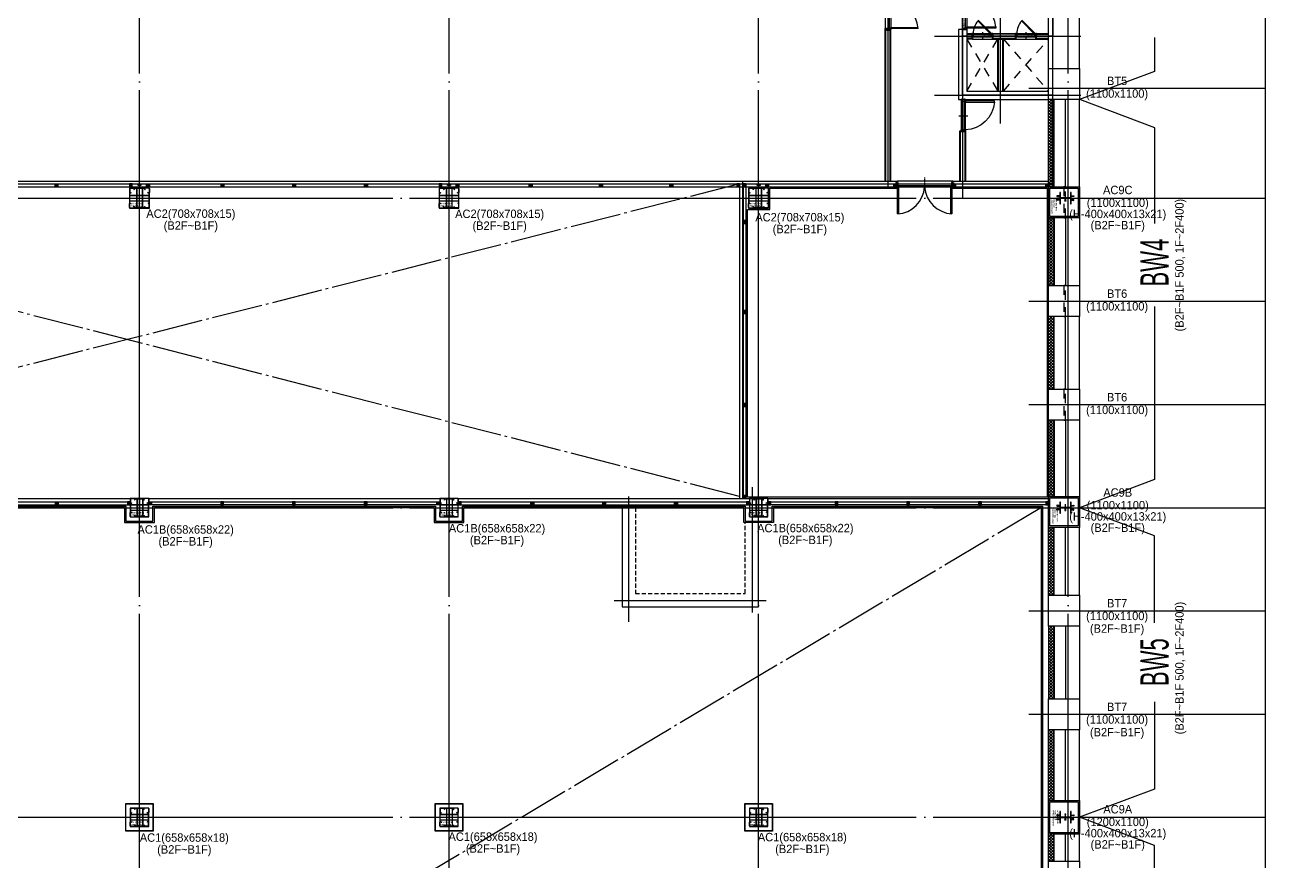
# Model space of a CAD drawing. Header units: millimetres. Extents: x -47382 to 204618, y -51045 to 127155.
# Drawn here: x 97926 to 142000, y 27811 to 57526 of the extents above; entities that cross this region are included whole.
import ezdxf
from ezdxf.enums import TextEntityAlignment as Align

# ---------------------------------------------------------------- set-up
doc = ezdxf.new("R2010")
doc.units = ezdxf.units.MM
doc.header["$LTSCALE"] = 300
doc.header["$MEASUREMENT"] = 0
for name, pattern in [('CEN', [62, 60, -1, 0, -1]), ('DASHED', [0.75, 0.5, -0.25]), ('HID', [2, 1.1, -0.9]), ('HIDDEN2', [0.1875, 0.125, -0.0625]), ('STD_SHAFT', [7.3, 6, -0.5, 0.3, -0.5])]:
    doc.linetypes.add(name, pattern=pattern)
doc.layers.get('0').update_dxf_attribs({"linetype": 'CONTINUOUS'})
doc.layers.get('Defpoints').update_dxf_attribs({"color": 153, "linetype": 'CONTINUOUS'})
doc.layers.add('A-ANNO-NPLT', color=129, linetype='CONTINUOUS', plot=False)
doc.layers.add('Defpoint', color=161, linetype='CONTINUOUS', plot=False)
for name, color, linetype in [('A-CEN', 1, 'CEN'), ('A-DOOR', 4, 'CONTINUOUS'), ('A-DOOR-JAMB', 4, 'CONTINUOUS'), ('A-DOOR-SILL', 8, 'CONTINUOUS'), ('A-DOOR-SWING', 8, 'CONTINUOUS'), ('A-FLOR-EQPM-PAD', 7, 'CONTINUOUS'), ('A-FLOR-FLIN-TYP2', 8, 'CONTINUOUS'), ('A-FLOR-GW', 6, 'CONTINUOUS'), ('A-FLOR-OPEN-BELO', 6, 'STD_SHAFT'), ('A-FLOR-PANL', 6, 'CONTINUOUS'), ('A-FLOR-STRA-ETC', 7, 'CONTINUOUS'), ('A-FLOR-STRA-MAIN', 4, 'CONTINUOUS'), ('A-FLOR-STRA-SUB', 9, 'CONTINUOUS'), ('A-FLOR-STUD', 9, 'CONTINUOUS'), ('A-PS-HID', 5, 'HID'), ('A-ST-AXIS-CEN', 252, 'CEN'), ('A-ST-COL', 2, 'CONTINUOUS'), ('A-ST-CONC', 2, 'CONTINUOUS'), ('A-WALL-DRY1', 7, 'CONTINUOUS'), ('A-WALL-MASN', 3, 'CONTINUOUS'), ('Bound', 9, 'CONTINUOUS'), ('FINISH', 7, 'CONTINUOUS'), ('G.W흡음보드', 31, 'CONTINUOUS'), ('HID', 7, 'HID'), ('XREF-PLAN$0$A-STEEL', 7, 'CONTINUOUS'), ('갈바륨 V-115', 141, 'CONTINUOUS'), ('갈바륨 W-140', 71, 'CONTINUOUS'), ('블럭', 5, 'CONTINUOUS'), ('저온단열', 160, 'CONTINUOUS'), ('충돌방지대 IN', 4, 'CONTINUOUS')]:
    doc.layers.add(name, color=color, linetype=linetype)
doc.styles.add('ksm', font='')
doc.styles.add('SH_대대리576', font='NanumGothicBold.ttf')
doc.styles.add('SHP-나눔bo', font='')
doc.styles.add('돋움', font='')
doc.styles.get('ksm').set_extended_font_data('Dotum')
doc.styles.get('SHP-나눔bo').set_extended_font_data('NanumGothic', bold=True)
doc.styles.get('돋움').set_extended_font_data('Dotum')

# ---------------------------------------------------------------- blocks, each defined once
blk = doc.blocks.new('A$C0e376f74')
at = {"layer": 'A-ANNO-NPLT', "linetype": 'HIDDEN2'}
for p, q in [((-20, 140), (-20, 10)), ((0, 140), (-20, 140)), ((0, 120), (-20, 120)), ((0, 30), (-20, 30)), ((0, 10), (-20, 10)), ((-10, 140), (-10, 10)), ((0, 140), (0, 10)), ((525, 230), (525, -80)), ((1100, 140), (1120, 140)), ((1100, 140), (1100, 10)), ((1100, 120), (1120, 120)), ((1100, 30), (1120, 30)), ((1100, 10), (1120, 10)), ((1110, 140), (1110, 10)), ((1120, 140), (1120, 10))]:
    blk.add_line(p, q, dxfattribs=at)
at = {"layer": 'A-ANNO-NPLT', "linetype": 'ByBlock'}
blk.add_lwpolyline([(1067, 102), (33, 102), (33, 147), (1067, 147)], close=True, dxfattribs=at)
at = {"layer": 'A-DOOR', "linetype": 'ByBlock'}
blk.add_lwpolyline([(1067, 1181), (1067, 147), (1022, 147), (1022, 1181)], close=True, dxfattribs=at)
at = {"layer": 'A-DOOR-JAMB'}
for points in [[(0, 20), (0, 0), (30, 0), (30, 50), (45, 50), (45, 100), (30, 100), (30, 150), (0, 150), (0, 130)], [(1100, 20), (1100, 0), (1070, 0), (1070, 50), (1055, 50), (1055, 100), (1070, 100), (1070, 150), (1100, 150), (1100, 130)]]:
    blk.add_lwpolyline(points, dxfattribs=at)
at = {"layer": 'A-DOOR-SILL'}
for p, q in [((30, 150), (1070, 150)), ((1070, 0), (30, 0))]:
    blk.add_line(p, q, dxfattribs=at)
at = {"layer": 'A-DOOR-SWING'}
blk.add_arc((1107, 109), 1075, 94.5299, 177.8035, dxfattribs=at)
at = {"layer": 'A-ANNO-NPLT', "linetype": 'ByBlock', "style": 'SHP-나눔bo'}
blk.add_text('1100 X 2200', height=60, dxfattribs=at).set_placement((781, 16), align=Align.CENTER)
blk = doc.blocks.new('A$Ce0defec1')
at = {"layer": 'A-ANNO-NPLT', "linetype": 'HIDDEN2'}
for p, q in [((-120, 720), (-120, 700)), ((-120, 720), (0, 720)), ((-120, 710), (0, 710)), ((-120, 700), (0, 700)), ((-110, 720), (-110, 700)), ((-20, 720), (-20, 700)), ((0, 720), (0, 700)), ((-160, 350), (78, 350)), ((-120, 0), (-120, -20)), ((-120, 0), (0, 0)), ((-110, 0), (-110, -20)), ((-20, 0), (-20, -20)), ((0, 0), (0, -20)), ((-120, -10), (0, -10)), ((-120, -20), (0, -20))]:
    blk.add_line(p, q, dxfattribs=at)
at = {"layer": 'A-ANNO-NPLT', "linetype": 'ByBlock'}
blk.add_lwpolyline([(-120, 677), (-85, 677), (-85, 23), (-120, 23)], close=True, dxfattribs=at)
at = {"layer": 'A-DOOR', "linetype": 'ByBlock'}
for p, q in [((-582, 215), (-120, 677)), ((-561, 192), (-98, 655)), ((-120, 677), (-120, 700)), ((-120, 700), (0, 700)), ((-120, 677), (-98, 655)), ((-85, 677), (-120, 677)), ((-85, 665), (-85, 677)), ((0, 665), (-85, 665)), ((0, 700), (0, 665))]:
    blk.add_line(p, q, dxfattribs=at)
blk.add_lwpolyline([(-582, 215), (-561, 192)], dxfattribs=at)
at = {"layer": 'A-DOOR-JAMB'}
for p, q in [((-85, 23), (-120, 23)), ((-120, 23), (-120, 0)), ((-110, 0), (0, 0)), ((-85, 35), (-85, 23)), ((0, 35), (-85, 35)), ((0, 0), (0, 35))]:
    blk.add_line(p, q, dxfattribs=at)
at = {"layer": 'A-DOOR-SILL'}
blk.add_line((0, 18), (0, 665), dxfattribs=at)
at = {"layer": 'A-DOOR-SWING'}
blk.add_arc((-117, 691), 668, 228.3916, 269.7655, dxfattribs=at)
at = {"layer": 'A-ANNO-NPLT', "linetype": 'ByBlock', "style": 'SHP-나눔bo'}
blk.add_text('700X1800', height=45, rotation=90, dxfattribs=at).set_placement((-30, 502), align=Align.CENTER)
blk = doc.blocks.new('XR-평면도$0$8F-PLAN$0$arrow2')
at = {"color": 8}
blk.add_lwpolyline([(0, 0.87), (0.74, 0), (0, -0.87), (0.15, -1), (1, 0), (0.15, 1)], close=True, dxfattribs=at)
for points in [[(0, 0.87), (0.15, 1), (0.74, 0), (1, 0)], [(0.74, 0), (1, 0), (0, -0.87), (0.15, -1)]]:
    blk.add_solid(points, dxfattribs=at)
blk = doc.blocks.new('-13')
at = {"layer": 'A-CEN'}
for p, q in [((-3350, 850), (-3350, -9450)), ((-150, -9450), (-150, 850)), ((850, -150), (-4350, -150)), ((-2000, -9450), (-2000, -5350)), ((-4350, -6350), (850, -6350)), ((-4350, -8450), (850, -8450))]:
    blk.add_line(p, q, dxfattribs=at)
at = {"layer": 'A-FLOR-FLIN-TYP2'}
for points in [[(-3000, -6450), (-2300, -6450)], [(-1450, -6450), (-750, -6450)]]:
    blk.add_lwpolyline(points, dxfattribs=at)
at = {"layer": 'A-FLOR-STRA-ETC'}
for p, q in [((-2550, -1125), (-950, -1125)), ((-2550, -4920), (-2550, -1125)), ((-950, -2220), (-950, -1125)), ((-950, -3300), (-950, -2760))]:
    blk.add_line(p, q, dxfattribs=at)
blk.add_lwpolyline([(-1943, -2760), (-1004, -2502), (-950, -2719), (-950, -2261), (-897, -2475), (-57, -2218)], dxfattribs=at)
at = {"layer": 'A-FLOR-STRA-ETC', "const_width": 75}
for points in [[(-950, -3338, -1), (-950, -3263, -1)], [(-2550, -4958, -1), (-2550, -4882, -1)]]:
    blk.add_lwpolyline(points, format="xyb", close=True, dxfattribs=at)
at = {"layer": 'A-FLOR-STRA-MAIN'}
for p, q in [((-1900, -1950), (-3200, -1950)), ((-1800, -1950), (-1850, -1950)), ((-1650, -1950), (-1700, -1950)), ((-300, -1950), (-1600, -1950)), ((-1900, -2220), (-3200, -2220)), ((-1900, -2490), (-3200, -2490)), ((-1800, -2220), (-1850, -2220)), ((-1800, -2490), (-1850, -2490)), ((-1650, -2220), (-1700, -2220)), ((-1650, -2490), (-1700, -2490)), ((-300, -2220), (-1600, -2220)), ((-300, -2490), (-1600, -2490)), ((-1900, -2760), (-3200, -2760)), ((-1900, -3030), (-3200, -3030)), ((-1800, -2760), (-1850, -2760)), ((-1800, -3030), (-1850, -3030)), ((-1650, -2760), (-1700, -2760)), ((-1650, -3030), (-1700, -3030)), ((-300, -2760), (-1600, -2760)), ((-300, -3030), (-1600, -3030)), ((-1900, -3300), (-3200, -3300)), ((-1800, -3300), (-1850, -3300)), ((-1650, -3300), (-1700, -3300)), ((-300, -3300), (-1600, -3300)), ((-1900, -3570), (-3200, -3570)), ((-1900, -3840), (-3200, -3840)), ((-1800, -3570), (-1850, -3570)), ((-1800, -3840), (-1850, -3840)), ((-1900, -4110), (-3200, -4110)), ((-1900, -4380), (-3200, -4380)), ((-1800, -4110), (-1850, -4110)), ((-1800, -4380), (-1850, -4380)), ((-1900, -4650), (-3200, -4650)), ((-1800, -4650), (-1850, -4650)), ((-1900, -4920), (-3200, -4920)), ((-1800, -4920), (-1850, -4920))]:
    blk.add_line(p, q, dxfattribs=at)
blk.add_lwpolyline([(-1800, -4920), (-1700, -4920), (-1700, -1950), (-1800, -1950)], close=True, dxfattribs=at)
at = {"layer": 'A-FLOR-STRA-SUB', "color": 250}
for points in [[(-2000, -1950), (-2000, -1980), (-3100, -1980), (-3100, -1950)], [(-400, -1950), (-400, -1920), (-1500, -1920), (-1500, -1950)], [(-400, -2220), (-400, -2190), (-1500, -2190), (-1500, -2220)], [(-2000, -2220), (-2000, -2250), (-3100, -2250), (-3100, -2220)], [(-2000, -2490), (-2000, -2520), (-3100, -2520), (-3100, -2490)], [(-400, -2490), (-400, -2460), (-1500, -2460), (-1500, -2490)], [(-2000, -2760), (-2000, -2790), (-3100, -2790), (-3100, -2760)], [(-2000, -3030), (-2000, -3060), (-3100, -3060), (-3100, -3030)], [(-400, -2760), (-400, -2730), (-1500, -2730), (-1500, -2760)], [(-400, -3030), (-400, -3000), (-1500, -3000), (-1500, -3030)], [(-2000, -3300), (-2000, -3330), (-3100, -3330), (-3100, -3300)], [(-400, -3300), (-400, -3270), (-1500, -3270), (-1500, -3300)], [(-2000, -3570), (-2000, -3600), (-3100, -3600), (-3100, -3570)], [(-2000, -3840), (-2000, -3870), (-3100, -3870), (-3100, -3840)], [(-2000, -4110), (-2000, -4140), (-3100, -4140), (-3100, -4110)], [(-2000, -4380), (-2000, -4410), (-3100, -4410), (-3100, -4380)], [(-2000, -4650), (-2000, -4680), (-3100, -4680), (-3100, -4650)], [(-2000, -4920), (-2000, -4950), (-3100, -4950), (-3100, -4920)]]:
    blk.add_lwpolyline(points, dxfattribs=at)
at = {"layer": 'A-FLOR-STRA-SUB'}
for points in [[(-1600, -5020), (-1900, -5020), (-1900, -1850), (-1600, -1850)], [(-1650, -4970), (-1850, -4970), (-1850, -1900), (-1650, -1900)]]:
    blk.add_lwpolyline(points, close=True, dxfattribs=at)
at = {"layer": 'A-PS-HID'}
for p, q in [((-3200, -6450), (-2100, -8300)), ((-3200, -8300), (-2100, -6450)), ((-1900, -8300), (-300, -6450)), ((-1900, -6450), (-300, -8300))]:
    blk.add_line(p, q, dxfattribs=at)
at = {"layer": 'A-ST-CONC'}
for p, q in [((-3500, 0), (-300, 0)), ((-3500, 0), (-3500, -4990)), ((-3200, -300), (-300, -300)), ((-3200, -300), (-3200, -4990)), ((-300, -8300), (-300, -300)), ((-3200, -4990), (-3500, -4990)), ((-3500, -6110), (-3500, -8600)), ((-3200, -6110), (-3500, -6110)), ((-3200, -6110), (-3200, -8300)), ((-3200, -8300), (-300, -8300)), ((-3500, -8600), (-300, -8600))]:
    blk.add_line(p, q, dxfattribs=at)
at = {"layer": 'A-WALL-DRY1'}
for p, q in [((-3200, -6250), (-3000, -6250)), ((-2300, -6250), (-1450, -6250)), ((-2100, -8300), (-2100, -6450)), ((-2088, -8300), (-2088, -6450)), ((-2075, -8300), (-2075, -6450)), ((-1925, -8300), (-1925, -6450)), ((-1912, -8300), (-1912, -6450)), ((-1900, -8300), (-1900, -6450)), ((-1475, -6425), (-1475, -6275)), ((-1462, -6438), (-1462, -6262)), ((-1450, -6450), (-1450, -6250)), ((-750, -6450), (-750, -6250)), ((-750, -6250), (-300, -6250)), ((-750, -6450), (-300, -6450)), ((-738, -6262), (-300, -6262)), ((-738, -6438), (-738, -6262)), ((-738, -6438), (-300, -6438)), ((-725, -6425), (-725, -6275)), ((-725, -6275), (-300, -6275)), ((-725, -6425), (-300, -6425))]:
    blk.add_line(p, q, dxfattribs=at)
for points in [[(-3000, -6250), (-3000, -6450), (-3200, -6450)], [(-3200, -6262), (-3012, -6262), (-3012, -6438), (-3200, -6438)], [(-3200, -6275), (-3025, -6275), (-3025, -6425), (-3200, -6425)], [(-2300, -6250), (-2300, -6450), (-1450, -6450)], [(-1462, -6262), (-2288, -6262), (-2288, -6438), (-1462, -6438)], [(-1475, -6275), (-2275, -6275), (-2275, -6425), (-1475, -6425)]]:
    blk.add_lwpolyline(points, dxfattribs=at)
at = {"layer": 'A-DOOR', "rotation": 270}
for name, p in [('A$C0e376f74', (-3350, -5000)), ('A$Ce0defec1', (-3000, -6370)), ('A$Ce0defec1', (-1450, -6370))]:
    blk.add_blockref(name, p, dxfattribs=at)
at = {"layer": 'A-FLOR-STRA-ETC', "extrusion": (0, 0, -1), "xscale": 166.9148302599861, "yscale": 167.8920954242349, "zscale": -166.9148302599861, "rotation": 270.0000170093786}
blk.add_blockref('XR-평면도$0$8F-PLAN$0$arrow2', (950, -2053), dxfattribs=at)
at = {"layer": 'A-FLOR-STRA-ETC', "xscale": 166.9148302599861, "yscale": 167.8920954242349, "zscale": 166.9148302599861, "rotation": 90.00001700937857}
blk.add_blockref('XR-평면도$0$8F-PLAN$0$arrow2', (-950, -2927), dxfattribs=at)
blk = doc.blocks.new('G$C08A98A30')
at = {"layer": 'A-ANNO-NPLT', "linetype": 'HIDDEN2'}
for p, q in [((0, 1156), (0, 976)), ((0, 996), (20, 996)), ((0, 976), (20, 976)), ((7, 1156), (27, 1156)), ((7, 1136), (27, 1136)), ((10, 1156), (10, 976)), ((20, 1156), (20, 976)), ((1016, 1293), (1016, 974)), ((2020, 1156), (2020, 976)), ((2040, 1156), (2020, 1156)), ((2040, 1136), (2020, 1136)), ((2040, 996), (2020, 996)), ((2040, 976), (2020, 976)), ((2030, 1156), (2030, 976)), ((2040, 1156), (2040, 976))]:
    blk.add_line(p, q, dxfattribs=at)
at = {"layer": 'A-ANNO-NPLT', "linetype": 'ByBlock'}
blk.add_lwpolyline([(1990, 966), (50, 966), (50, 1016), (1990, 1016)], close=True, dxfattribs=at)
at = {"layer": 'A-DOOR', "linetype": 'ByBlock'}
for points in [[(50, 0), (50, 966), (90, 966), (90, 1)], [(1950, 1), (1950, 966), (1990, 966), (1990, 0)]]:
    blk.add_lwpolyline(points, dxfattribs=at)
at = {"layer": 'A-DOOR-JAMB'}
for points in [[(20, 1146), (20, 1166), (50, 1166), (50, 1116), (65, 1116), (65, 1016), (50, 1016), (50, 966), (20, 966), (20, 986)], [(2020, 1146), (2020, 1166), (1990, 1166), (1990, 1116), (1975, 1116), (1975, 1016), (1990, 1016), (1990, 966), (2020, 966), (2020, 986)]]:
    blk.add_lwpolyline(points, dxfattribs=at)
at = {"layer": 'A-DOOR-SILL'}
blk.add_line((1990, 1166), (50, 1166), dxfattribs=at)
at = {"layer": 'A-DOOR-SWING'}
for centre, radius, start, end in [((-14, 1030), 1032, 273.9524, 356.4761), ((2074, 1059), 1062, 184.9797, 265.4456)]:
    blk.add_arc(centre, radius, start, end, dxfattribs=at)
blk = doc.blocks.new('A$C80a19149')
at = {"layer": 'A-FLOR-STUD'}
for p, q in [((2, 98), (48, 2)), ((2, 2), (48, 98))]:
    blk.add_line(p, q, dxfattribs=at)
for points in [[(0, 100), (50, 100), (50, 0), (0, 0)], [(2, 98), (48, 98), (48, 2), (2, 2)]]:
    blk.add_lwpolyline(points, close=True, dxfattribs=at)
blk = doc.blocks.new('XREF-PLAN$0$각-100X100')
at = {"layer": 'XREF-PLAN$0$A-STEEL', "color": 1}
for p, q in [((-47.7, -47.7), (47.7, 47.7)), ((-47.7, 47.7), (47.7, -47.7))]:
    blk.add_line(p, q, dxfattribs=at)
at = {"layer": 'XREF-PLAN$0$A-STEEL'}
blk.add_lwpolyline([(-50, -50), (50, -50), (50, 50), (-50, 50)], close=True, dxfattribs=at)
at = {"layer": 'XREF-PLAN$0$A-STEEL', "color": 8}
blk.add_lwpolyline([(-47.7, -47.7), (47.7, -47.7), (47.7, 47.7), (-47.7, 47.7)], close=True, dxfattribs=at)
blk = doc.blocks.new('AC9C(b2~b1f)')
for points in [[(50, 1050), (1050, 1050), (1050, 50), (50, 50)], [(323, 890), (315, 890), (315, 900), (350, 900), (350, 890), (342, 890), (342, 800), (323, 800)], [(476, 890), (484, 890), (484, 900), (449, 900), (449, 890), (457, 890), (457, 800), (476, 800)], [(303, 610), (303, 618), (293, 618), (293, 584), (303, 584), (303, 592), (393, 592), (393, 610)], [(496, 610), (496, 618), (506, 618), (506, 584), (496, 584), (496, 592), (406, 592), (406, 610)], [(323, 310), (315, 310), (315, 300), (350, 300), (350, 310), (342, 310), (342, 400), (323, 400)], [(476, 310), (484, 310), (484, 300), (449, 300), (449, 310), (457, 310), (457, 400), (476, 400)]]:
    blk.add_lwpolyline(points, close=True)
at = {"color": 2, "linetype": 'Continuous'}
blk.add_lwpolyline([(406, 757, -0.414214), (428, 779), (600, 779), (600, 800), (200, 800), (200, 779), (371, 779, -0.414214), (393, 757), (393, 443, -0.414214), (371, 421), (200, 421), (200, 400), (600, 400), (600, 421), (428, 421, -0.414214), (406, 443)], format="xyb", close=True, dxfattribs=at)
at = {"layer": 'A-ST-COL'}
blk.add_lwpolyline([(0, 0), (0, 1100), (1100, 1100), (1100, 0)], close=True, dxfattribs=at)
at = {"layer": 'FINISH'}
blk.add_line((1100, 0), (0, 0), dxfattribs=at)
at = {"layer": 'Defpoint', "linetype": 'Continuous', "style": 'SH_대대리576'}
for s, p in [('AC9C (B2~B1F)', (387, 280)), ('1100x1100', (387, 199)), ('H-400x400x13x21', (387, 129))]:
    blk.add_text(s, height=50, dxfattribs=at).set_placement(p, align=Align.MIDDLE_LEFT)
blk = doc.blocks.new('AC9B(b2~b1f)')
for points in [[(50, 1050), (1050, 1050), (1050, 50), (50, 50)], [(323, 890), (315, 890), (315, 900), (350, 900), (350, 890), (342, 890), (342, 800), (323, 800)], [(476, 890), (484, 890), (484, 900), (449, 900), (449, 890), (457, 890), (457, 800), (476, 800)], [(304, 610), (304, 618), (294, 618), (294, 584), (304, 584), (304, 592), (394, 592), (394, 610)], [(496, 610), (496, 618), (506, 618), (506, 584), (496, 584), (496, 592), (406, 592), (406, 610)], [(323, 310), (315, 310), (315, 300), (350, 300), (350, 310), (342, 310), (342, 400), (323, 400)], [(476, 310), (484, 310), (484, 300), (449, 300), (449, 310), (457, 310), (457, 400), (476, 400)]]:
    blk.add_lwpolyline(points, close=True)
at = {"color": 2, "linetype": 'Continuous'}
blk.add_lwpolyline([(406, 757, -0.414214), (428, 779), (600, 779), (600, 800), (200, 800), (200, 779), (372, 779, -0.414214), (394, 757), (394, 443, -0.414214), (372, 421), (200, 421), (200, 400), (600, 400), (600, 421), (428, 421, -0.414214), (406, 443)], format="xyb", close=True, dxfattribs=at)
at = {"layer": 'A-ST-COL'}
blk.add_lwpolyline([(0, 0), (0, 1100), (1100, 1100), (1100, 0)], close=True, dxfattribs=at)
at = {"layer": 'FINISH'}
blk.add_line((1100, 800), (1100, 0), dxfattribs=at)
at = {"layer": 'Defpoint', "linetype": 'Continuous', "style": 'SH_대대리576'}
for s, p in [('AC9B (B2~B1F)', (412, 312)), ('1100x1100', (412, 231)), ('H-400x400x13x21', (412, 161))]:
    blk.add_text(s, height=50, dxfattribs=at).set_placement(p, align=Align.MIDDLE_LEFT)
blk = doc.blocks.new('AC1 (b2~b1f)')
for points in [[(0, 479), (0, 179), (18, 179), (18, 479)], [(179, 658), (479, 658), (479, 640), (179, 640)], [(658, 179), (658, 479), (640, 479), (640, 179)], [(179, 0), (479, 0), (479, 18), (179, 18)]]:
    blk.add_hatch(color=9).paths.add_polyline_path(points)
for p, q in [((18, 443), (640, 443)), ((235, 640), (235, 18)), ((244, 640), (244, 18)), ((435, 640), (435, 18)), ((444, 640), (444, 0)), ((18, 434), (640, 434)), ((18, 244), (640, 244)), ((18, 235), (640, 235))]:
    blk.add_line(p, q)
at = {"color": 8, "linetype": 'Continuous'}
for points in [[(0, 479), (0, 179), (18, 179), (18, 479)], [(179, 658), (479, 658), (479, 640), (179, 640)], [(658, 179), (658, 479), (640, 479), (640, 179)], [(179, 0), (479, 0), (479, 18), (179, 18)]]:
    blk.add_lwpolyline(points, close=True, dxfattribs=at)
at = {"layer": 'A-ST-COL'}
for p, q in [((0, 638), (0, 499)), ((8, 638), (8, 499)), ((20, 658), (159, 658)), ((20, 650), (159, 650)), ((24, 488), (55, 501)), ((27, 480), (58, 493)), ((58, 493), (55, 501)), ((170, 634), (157, 603)), ((165, 600), (157, 603)), ((178, 631), (165, 600)), ((480, 631), (493, 600)), ((488, 634), (501, 603)), ((493, 600), (501, 603)), ((638, 658), (499, 658)), ((638, 650), (499, 650)), ((600, 493), (603, 501)), ((631, 480), (600, 493)), ((634, 488), (603, 501)), ((650, 638), (650, 499)), ((658, 638), (658, 499)), ((0, 20), (0, 159)), ((8, 20), (8, 159)), ((20, 8), (159, 8)), ((20, 0), (159, 0)), ((24, 170), (55, 157)), ((27, 178), (58, 165)), ((58, 165), (55, 157)), ((165, 58), (157, 55)), ((170, 24), (157, 55)), ((178, 27), (165, 58)), ((480, 27), (493, 58)), ((488, 24), (501, 55)), ((493, 58), (501, 55)), ((638, 8), (499, 8)), ((638, 0), (499, 0)), ((631, 178), (600, 165)), ((600, 165), (603, 157)), ((634, 170), (603, 157)), ((650, 20), (650, 159)), ((658, 20), (658, 159))]:
    blk.add_line(p, q, dxfattribs=at)
for centre, radius, start, end in [((20, 638), 20, 90, 180), ((20, 499), 20, 180, 290), ((20, 638), 12, 90, 180), ((20, 499), 12, 180, 290), ((159, 638), 20, 340, 90), ((159, 638), 12, 340, 90), ((499, 638), 20, 90, 200), ((499, 638), 12, 90, 200), ((638, 499), 20, 250, 0), ((638, 499), 12, 250, 0), ((638, 638), 20, 0, 90), ((638, 638), 12, 0, 90), ((20, 159), 20, 70, 180), ((20, 20), 20, 180, 270), ((20, 159), 12, 70, 180), ((20, 20), 12, 180, 270), ((159, 20), 20, 270, 20), ((159, 20), 12, 270, 20), ((499, 20), 20, 160, 270), ((499, 20), 12, 160, 270), ((638, 159), 20, 0, 110), ((638, 159), 12, 0, 110), ((638, 20), 20, 270, 0), ((638, 20), 12, 270, 0)]:
    blk.add_arc(centre, radius, start, end, dxfattribs=at)
at = {"layer": 'Bound', "color": 9, "linetype": 'Continuous'}
for p, q in [((658, 658), (0, 658)), ((0, 658), (0, 0)), ((658, 0), (658, 658)), ((0, 0), (658, 0))]:
    blk.add_line(p, q, dxfattribs=at)
at = {"layer": 'Defpoint'}
for p, q in [((329, 658), (329, 0)), ((0, 329), (658, 329))]:
    blk.add_line(p, q, dxfattribs=at)
at = {"layer": 'Defpoint', "linetype": 'Continuous', "style": 'SH_대대리576'}
for s, p in [('AC1 (B2~B1F)', (20, 147)), ('658x658x18', (20, 66))]:
    blk.add_text(s, height=50, dxfattribs=at).set_placement(p, align=Align.MIDDLE_LEFT)
blk = doc.blocks.new('AC9A(b2~b1f)')
for points in [[(50, 1050), (1150, 1050), (1150, 50), (50, 50)], [(523, 890), (515, 890), (515, 900), (550, 900), (550, 890), (542, 890), (542, 800), (523, 800)], [(676, 890), (684, 890), (684, 900), (649, 900), (649, 890), (657, 890), (657, 800), (676, 800)], [(504, 610), (504, 618), (494, 618), (494, 584), (504, 584), (504, 592), (594, 592), (594, 610)], [(696, 610), (696, 618), (706, 618), (706, 584), (696, 584), (696, 592), (606, 592), (606, 610)], [(523, 310), (515, 310), (515, 300), (550, 300), (550, 310), (542, 310), (542, 400), (523, 400)], [(676, 310), (684, 310), (684, 300), (649, 300), (649, 310), (657, 310), (657, 400), (676, 400)]]:
    blk.add_lwpolyline(points, close=True)
at = {"color": 2, "linetype": 'Continuous'}
blk.add_lwpolyline([(606, 757, -0.414214), (628, 779), (800, 779), (800, 800), (400, 800), (400, 779), (572, 779, -0.414214), (594, 757), (594, 443, -0.414214), (572, 421), (400, 421), (400, 400), (800, 400), (800, 421), (628, 421, -0.414214), (606, 443)], format="xyb", close=True, dxfattribs=at)
at = {"layer": 'A-ST-COL'}
blk.add_lwpolyline([(0, 0), (0, 1100), (1200, 1100), (1200, 0)], close=True, dxfattribs=at)
at = {"layer": 'FINISH'}
blk.add_line((1200, 800), (1200, 0), dxfattribs=at)
at = {"layer": 'Defpoint', "linetype": 'Continuous', "style": 'SH_대대리576'}
for s, p in [('AC9A (B2~B1F)', (351, 324)), ('1200x1100', (351, 243)), ('H-400x400x13x21', (351, 173))]:
    blk.add_text(s, height=50, dxfattribs=at).set_placement(p, align=Align.MIDDLE_LEFT)
blk = doc.blocks.new('AC1B(b2~b1f)')
for points in [[(0, 479), (0, 179), (22, 179), (22, 479)], [(179, 658), (479, 658), (479, 636), (179, 636)], [(658, 179), (658, 479), (636, 479), (636, 179)], [(179, 0), (479, 0), (479, 22), (179, 22)]]:
    blk.add_hatch(color=9).paths.add_polyline_path(points)
for p, q in [((18, 443), (640, 443)), ((235, 640), (235, 18)), ((244, 640), (244, 18)), ((435, 640), (435, 18)), ((444, 640), (444, 0)), ((18, 434), (640, 434)), ((18, 244), (640, 244)), ((18, 235), (640, 235))]:
    blk.add_line(p, q)
at = {"color": 8, "linetype": 'Continuous'}
for points in [[(0, 479), (0, 179), (22, 179), (22, 479)], [(179, 658), (479, 658), (479, 636), (179, 636)], [(658, 179), (658, 479), (636, 479), (636, 179)], [(179, 0), (479, 0), (479, 22), (179, 22)]]:
    blk.add_lwpolyline(points, close=True, dxfattribs=at)
at = {"layer": 'A-ST-COL'}
for p, q in [((0, 638), (0, 499)), ((8, 638), (8, 499)), ((20, 658), (159, 658)), ((20, 650), (159, 650)), ((24, 488), (55, 501)), ((27, 480), (58, 493)), ((58, 493), (55, 501)), ((170, 634), (157, 603)), ((165, 600), (157, 603)), ((178, 631), (165, 600)), ((480, 631), (493, 600)), ((488, 634), (501, 603)), ((493, 600), (501, 603)), ((638, 658), (499, 658)), ((638, 650), (499, 650)), ((600, 493), (603, 501)), ((631, 480), (600, 493)), ((634, 488), (603, 501)), ((650, 638), (650, 499)), ((658, 638), (658, 499)), ((0, 20), (0, 159)), ((8, 20), (8, 159)), ((20, 8), (159, 8)), ((20, 0), (159, 0)), ((24, 170), (55, 157)), ((27, 178), (58, 165)), ((58, 165), (55, 157)), ((165, 58), (157, 55)), ((170, 24), (157, 55)), ((178, 27), (165, 58)), ((480, 27), (493, 58)), ((488, 24), (501, 55)), ((493, 58), (501, 55)), ((638, 8), (499, 8)), ((638, 0), (499, 0)), ((631, 178), (600, 165)), ((600, 165), (603, 157)), ((634, 170), (603, 157)), ((650, 20), (650, 159)), ((658, 20), (658, 159))]:
    blk.add_line(p, q, dxfattribs=at)
for centre, radius, start, end in [((20, 638), 20, 90, 180), ((20, 499), 20, 180, 290), ((20, 638), 12, 90, 180), ((20, 499), 12, 180, 290), ((159, 638), 20, 340, 90), ((159, 638), 12, 340, 90), ((499, 638), 20, 90, 200), ((499, 638), 12, 90, 200), ((638, 499), 20, 250, 0), ((638, 499), 12, 250, 0), ((638, 638), 20, 0, 90), ((638, 638), 12, 0, 90), ((20, 159), 20, 70, 180), ((20, 20), 20, 180, 270), ((20, 159), 12, 70, 180), ((20, 20), 12, 180, 270), ((159, 20), 20, 270, 20), ((159, 20), 12, 270, 20), ((499, 20), 20, 160, 270), ((499, 20), 12, 160, 270), ((638, 159), 20, 0, 110), ((638, 159), 12, 0, 110), ((638, 20), 20, 270, 0), ((638, 20), 12, 270, 0)]:
    blk.add_arc(centre, radius, start, end, dxfattribs=at)
at = {"layer": 'Bound', "color": 9, "linetype": 'Continuous'}
for p, q in [((658, 658), (0, 658)), ((0, 658), (0, 0)), ((658, 0), (658, 658)), ((0, 0), (658, 0))]:
    blk.add_line(p, q, dxfattribs=at)
at = {"layer": 'Defpoint'}
for p, q in [((329, 658), (329, 0)), ((0, 329), (658, 329))]:
    blk.add_line(p, q, dxfattribs=at)
at = {"layer": 'Defpoint', "linetype": 'Continuous', "style": 'SH_대대리576'}
for s, p in [('AC1B (B2~B1F)', (20, 147)), ('658x658x22', (20, 66))]:
    blk.add_text(s, height=50, dxfattribs=at).set_placement(p, align=Align.MIDDLE_LEFT)
blk = doc.blocks.new('AC2 (b2~b1f)')
for points in [[(20, 549), (20, 199), (35, 199), (35, 549)], [(199, 728), (549, 728), (549, 713), (199, 713)], [(728, 199), (728, 549), (713, 549), (713, 199)], [(199, 20), (549, 20), (549, 35), (199, 35)]]:
    blk.add_hatch(color=9).paths.add_polyline_path(points)
for p, q in [((35, 478), (713, 478)), ((35, 469), (713, 469)), ((270, 713), (270, 35)), ((279, 713), (279, 35)), ((469, 713), (469, 35)), ((478, 713), (478, 35)), ((35, 279), (713, 279)), ((35, 270), (713, 270))]:
    blk.add_line(p, q)
at = {"color": 8, "linetype": 'Continuous'}
for points in [[(20, 549), (20, 199), (35, 199), (35, 549)], [(199, 728), (549, 728), (549, 713), (199, 713)], [(728, 199), (728, 549), (713, 549), (713, 199)], [(199, 20), (549, 20), (549, 35), (199, 35)]]:
    blk.add_lwpolyline(points, close=True, dxfattribs=at)
at = {"layer": 'A-ST-COL'}
for p, q in [((20, 708), (20, 569)), ((28, 708), (28, 569)), ((40, 728), (179, 728)), ((40, 720), (179, 720)), ((44, 558), (75, 571)), ((47, 550), (78, 563)), ((78, 563), (75, 571)), ((190, 704), (177, 673)), ((185, 670), (177, 673)), ((198, 701), (185, 670)), ((550, 701), (563, 670)), ((558, 704), (571, 673)), ((563, 670), (571, 673)), ((708, 728), (569, 728)), ((708, 720), (569, 720)), ((670, 563), (673, 571)), ((701, 550), (670, 563)), ((704, 558), (673, 571)), ((720, 708), (720, 569)), ((728, 708), (728, 569)), ((20, 40), (20, 179)), ((28, 40), (28, 179)), ((40, 28), (179, 28)), ((40, 20), (179, 20)), ((44, 190), (75, 177)), ((47, 198), (78, 185)), ((78, 185), (75, 177)), ((185, 78), (177, 75)), ((190, 44), (177, 75)), ((198, 47), (185, 78)), ((550, 47), (563, 78)), ((558, 44), (571, 75)), ((563, 78), (571, 75)), ((708, 28), (569, 28)), ((708, 20), (569, 20)), ((701, 198), (670, 185)), ((670, 185), (673, 177)), ((704, 190), (673, 177)), ((720, 40), (720, 179)), ((728, 40), (728, 179))]:
    blk.add_line(p, q, dxfattribs=at)
for centre, radius, start, end in [((40, 708), 20, 90, 180), ((40, 569), 20, 180, 290), ((40, 708), 12, 90, 180), ((40, 569), 12, 180, 290), ((179, 708), 20, 340, 90), ((179, 708), 12, 340, 90), ((569, 708), 20, 90, 200), ((569, 708), 12, 90, 200), ((708, 569), 20, 250, 0), ((708, 569), 12, 250, 0), ((708, 708), 20, 0, 90), ((708, 708), 12, 0, 90), ((40, 179), 20, 70, 180), ((40, 40), 20, 180, 270), ((40, 179), 12, 70, 180), ((40, 40), 12, 180, 270), ((179, 40), 20, 270, 20), ((179, 40), 12, 270, 20), ((569, 40), 20, 160, 270), ((569, 40), 12, 160, 270), ((708, 179), 20, 0, 110), ((708, 179), 12, 0, 110), ((708, 40), 20, 270, 0), ((708, 40), 12, 270, 0)]:
    blk.add_arc(centre, radius, start, end, dxfattribs=at)
at = {"layer": 'Bound', "color": 9, "linetype": 'Continuous'}
for p, q in [((728, 728), (20, 728)), ((20, 728), (20, 20)), ((728, 20), (728, 728)), ((20, 20), (728, 20))]:
    blk.add_line(p, q, dxfattribs=at)
at = {"layer": 'Defpoint'}
for p, q in [((374, 0), (374, 748)), ((0, 374), (748, 374))]:
    blk.add_line(p, q, dxfattribs=at)
at = {"layer": 'Defpoint', "linetype": 'Continuous', "style": 'SH_대대리576'}
for s, p in [('AC2 (B2~B1F)', (64, 171)), ('708x708x15', (64, 90))]:
    blk.add_text(s, height=50, dxfattribs=at).set_placement(p, align=Align.MIDDLE_LEFT)
blk = doc.blocks.new('ACT 지하2층구조평면도')
at = {"layer": 'A-ST-COL'}
for points in [[(182782, 107016), (182782, 105916), (181682, 105916), (181682, 107016)], [(182782, 99306), (182782, 98206), (181682, 98206), (181682, 99306)], [(182782, 95626), (182782, 94526), (181682, 94526), (181682, 95626)], [(182782, 88306), (182782, 87206), (181682, 87206), (181682, 88306)], [(182782, 84626), (182782, 83526), (181682, 83526), (181682, 84626)], [(182782, 78856), (182782, 77656), (181682, 77656), (181682, 78856)]]:
    blk.add_lwpolyline(points, close=True, dxfattribs=at)
at = {"layer": 'Defpoint'}
blk.add_lwpolyline([(189382, 51045), (47382, 51045), (47382, 150416), (189382, 150416)], close=True, dxfattribs=at)
for name, p in [('AC2 (b2~b1f)', (149008, 102042)), ('AC2 (b2~b1f)', (160008, 102042)), ('AC2 (b2~b1f)', (171008, 102042)), ('AC1B(b2~b1f)', (149053, 91087)), ('AC1B(b2~b1f)', (160053, 91087)), ('AC1B(b2~b1f)', (171053, 91087)), ('AC1 (b2~b1f)', (149053, 80087)), ('AC1 (b2~b1f)', (160053, 80087)), ('AC1 (b2~b1f)', (171053, 80087))]:
    blk.add_blockref(name, p)
at = {"rotation": 270}
for name, p in [('AC9C(b2~b1f)', (181682, 102816)), ('AC9B(b2~b1f)', (181682, 91816)), ('AC9A(b2~b1f)', (181682, 81016))]:
    blk.add_blockref(name, p, dxfattribs=at)

msp = doc.modelspace()

# ---------------------------------------------------------------- hatches: boundary and pattern name
at = {"layer": '블럭', "transparency": 33554687}
h = msp.add_hatch(dxfattribs=at)
h.set_pattern_fill('ANSI37', color=256, scale=600)
h.set_pattern_definition([(45, (88940, 21800), (-53.03301, 53.03301), []), (135, (88940, 21800), (-53.03301, -53.03301), [])])
h.paths.add_polyline_path([(134300, 54871), (134500, 54871), (134500, 51771), (134300, 51771)])
h = msp.add_hatch(dxfattribs=at)
h.set_pattern_fill('ANSI37', color=256, scale=600)
h.set_pattern_definition([(45, (88940, 18290), (-53.03301, 53.03301), []), (135, (88940, 18290), (-53.03301, -53.03301), [])])
h.paths.add_polyline_path([(134300, 50671), (134500, 50671), (134500, 48261), (134300, 48261)])
h = msp.add_hatch(dxfattribs=at)
h.set_pattern_fill('ANSI37', color=256, scale=600)
h.set_pattern_definition([(45, (88940, 14610), (-53.03301, 53.03301), []), (135, (88940, 14610), (-53.03301, -53.03301), [])])
h.paths.add_polyline_path([(134300, 47161), (134500, 47161), (134500, 44581), (134300, 44581)])
h = msp.add_hatch(dxfattribs=at)
h.set_pattern_fill('ANSI37', color=256, scale=600)
h.set_pattern_definition([(45, (88940, 10800), (-53.03301, 53.03301), []), (135, (88940, 10800), (-53.03301, -53.03301), [])])
h.paths.add_polyline_path([(134300, 43481), (134500, 43481), (134500, 40771), (134300, 40771)])
h = msp.add_hatch(dxfattribs=at)
h.set_pattern_fill('ANSI37', color=256, scale=600)
h.set_pattern_definition([(45, (88940, 7290), (-53.03301, 53.03301), []), (135, (88940, 7290), (-53.03301, -53.03301), [])])
h.paths.add_polyline_path([(134300, 39671), (134500, 39671), (134500, 37261), (134300, 37261)])
h = msp.add_hatch(dxfattribs=at)
h.set_pattern_fill('ANSI37', color=256, scale=600)
h.set_pattern_definition([(45, (88940, 3610), (-53.03301, 53.03301), []), (135, (88940, 3610), (-53.03301, -53.03301), [])])
h.paths.add_polyline_path([(134300, 36161), (134500, 36161), (134500, 33581), (134300, 33581)])
h = msp.add_hatch(dxfattribs=at)
h.set_pattern_fill('ANSI37', color=256, scale=600)
h.set_pattern_definition([(45, (88940, -7e-08), (-53.03301, 53.03301), []), (135, (88940, -7e-08), (-53.03301, -53.03301), [])])
h.paths.add_polyline_path([(134300, 32481), (134500, 32481), (134500, 29971), (134300, 29971)])
h = msp.add_hatch(dxfattribs=at)
h.set_pattern_fill('ANSI37', color=256, scale=600)
h.set_pattern_definition([(45, (88940, -2160), (-53.03301, 53.03301), []), (135, (88940, -2160), (-53.03301, -53.03301), [])])
h.paths.add_polyline_path([(134300, 28771), (134500, 28771), (134500, 27811), (134300, 27811)])

# ---------------------------------------------------------------- linework, layer by layer
at = {"layer": 'A-CEN'}
for p, q in [((128600, 51771), (128600, 59781)), ((133600, 55271), (142000, 55271)), ((131250, 54871), (131250, 51371)), ((133600, 47711), (142000, 47711)), ((133600, 44031), (142000, 44031)), ((123771, 41100), (123771, 36650)), ((119371, 40771), (119371, 36321)), ((118871, 37075), (124271, 37075)), ((133600, 36711), (142000, 36711)), ((133600, 33031), (142000, 33031))]:
    msp.add_line(p, q, dxfattribs=at)
for points in [[(133600, 55271), (142000, 55271)], [(133600, 47711), (142000, 47711)], [(133600, 44031), (142000, 44031)]]:
    msp.add_lwpolyline(points, dxfattribs=at)
at = {"layer": 'A-FLOR-EQPM-PAD', "linetype": 'DASHED'}
msp.add_lwpolyline([(119621, 40375), (119621, 37325), (123521, 37325), (123521, 39842)], dxfattribs=at)
at = {"layer": 'A-FLOR-FLIN-TYP2'}
for p, q in [((39850, 51771), (134300, 51771)), ((39850, 51771), (134300, 51771)), ((123550, 51871), (123550, 40700)), ((91329, 40475), (101571, 40475)), ((112571, 40475), (102329, 40475)), ((113329, 40475), (123571, 40475)), ((134300, 40475), (124329, 40475))]:
    msp.add_line(p, q, dxfattribs=at)
at = {"layer": 'A-FLOR-GW'}
for p, q in [((39850, 51871), (128900, 51871)), ((123325, 51871), (123325, 40700)), ((123450, 51871), (123450, 40700)), ((130900, 51971), (131103, 51971)), ((130900, 51871), (134300, 51871)), ((131103, 51971), (134300, 51971))]:
    msp.add_line(p, q, dxfattribs=at)
at = {"layer": 'A-FLOR-OPEN-BELO'}
for p, q in [((123325, 51871), (80005, 40863)), ((123325, 40771), (80354, 51771)), ((134050, 40375), (79750, 8021))]:
    msp.add_line(p, q, dxfattribs=at)
at = {"layer": 'A-FLOR-PANL'}
for p, q in [((39850, 51971), (128900, 51971)), ((128900, 51871), (128900, 51971)), ((130900, 51871), (130900, 51971)), ((91329, 40700), (101679, 40700)), ((91329, 40575), (101671, 40575)), ((102329, 40700), (112671, 40700)), ((102329, 40575), (112671, 40575)), ((113329, 40700), (123671, 40700)), ((113329, 40575), (123671, 40575)), ((124329, 40700), (134300, 40700)), ((124329, 40575), (134300, 40575))]:
    msp.add_line(p, q, dxfattribs=at)
msp.add_lwpolyline([(119146, 40375), (119146, 36850), (123996, 36850), (123996, 40375)], dxfattribs=at)
at = {"layer": 'A-ST-AXIS-CEN'}
for p, q in [((102000, 0), (102000, 99371)), ((113000, 0), (113000, 99371)), ((124000, 0), (124000, 99371)), ((135000, 0), (135000, 99371)), ((123425, 51971), (123425, 40700)), ((0, 51371), (142000, 51371)), ((0, 40371), (142000, 40371)), ((0, 29371), (142000, 29371))]:
    msp.add_line(p, q, dxfattribs=at)
at = {"layer": 'A-ST-CONC'}
for p, q in [((135400, 55971), (135400, 59021)), ((134900, 51771), (134900, 54871)), ((135400, 51771), (135400, 54871)), ((134900, 50671), (134900, 48261)), ((135400, 50671), (135400, 48261)), ((134900, 44581), (134900, 47161)), ((135400, 44581), (135400, 47161)), ((134900, 43481), (134900, 40771)), ((135400, 43481), (135400, 40771)), ((134900, 37261), (134900, 39671)), ((135400, 37261), (135400, 39671)), ((134900, 36161), (134900, 33581)), ((135400, 36161), (135400, 33581)), ((134900, 29971), (134900, 32481)), ((135400, 29971), (135400, 32481)), ((134900, 27811), (134900, 28771)), ((135400, 27811), (135400, 28771))]:
    msp.add_line(p, q, dxfattribs=at)
at = {"layer": 'A-WALL-DRY1'}
for p, q in [((128500, 51971), (128500, 57361)), ((128700, 57361), (128500, 57361)), ((128513, 51971), (128513, 57349)), ((128688, 57349), (128513, 57349)), ((128525, 51971), (128525, 57336)), ((128675, 57336), (128525, 57336)), ((128675, 51971), (128675, 57336)), ((128688, 51971), (128688, 57349)), ((128700, 51971), (128700, 57361))]:
    msp.add_line(p, q, dxfattribs=at)
for points in [[(131150, 51971), (131150, 53761), (131350, 53761), (131350, 51971)], [(131163, 51971), (131163, 53749), (131338, 53749), (131338, 51971)], [(131175, 51971), (131175, 53736), (131325, 53736), (131325, 51971)]]:
    msp.add_lwpolyline(points, dxfattribs=at)
at = {"layer": 'A-WALL-MASN'}
for p, q in [((134300, 51771), (134300, 54871)), ((134500, 51771), (134500, 54871)), ((134300, 50671), (134300, 48261)), ((134500, 50671), (134500, 48261)), ((134300, 44581), (134300, 47161)), ((134500, 44581), (134500, 47161)), ((134300, 43481), (134300, 40771)), ((134500, 43481), (134500, 40771)), ((134300, 37261), (134300, 39671)), ((134500, 37261), (134500, 39671)), ((134300, 36161), (134300, 33581)), ((134500, 36161), (134500, 33581)), ((134300, 29971), (134300, 32481)), ((134500, 29971), (134500, 32481)), ((134300, 27811), (134300, 28771)), ((134500, 27811), (134500, 28771))]:
    msp.add_line(p, q, dxfattribs=at)
at = {"layer": 'Defpoint'}
for points in [[(142000, 0), (0, 0), (0, 99371), (142000, 99371)], [(76250, 55021), (76250, 63571), (76200, 63571), (76200, 64371), (39800, 64371), (39800, 63571), (39750, 63571), (39750, 51871), (134450, 51871), (134450, 55021), (131250, 55021), (131250, 63571), (131200, 63571), (131200, 64371), (79400, 64371), (79400, 63321), (79450, 63321), (79450, 55021)], [(134450, 57121), (131250, 57121), (131250, 63321), (134450, 63321)]]:
    msp.add_lwpolyline(points, close=True, dxfattribs=at)
at = {"layer": 'Defpoints'}
for points in [[(138067, 57075), (138067, 55871), (135400, 54871)], [(138083, 50470), (138083, 53871), (135416, 54871)], [(138067, 47522), (138067, 41371), (135400, 40371)], [(138067, 36275), (138067, 39371), (135400, 40371)], [(138067, 33468), (138067, 30371), (135400, 29371)], [(138067, 25275), (138067, 28371), (135400, 29371)]]:
    msp.add_lwpolyline(points, dxfattribs=at)
at = {"layer": 'G.W흡음보드'}
msp.add_line((128900, 51771), (128900, 51721), dxfattribs=at)
for points in [[(130900, 51771), (130900, 51721), (134250, 51721), (134250, 40750), (123600, 40750), (123600, 50967)], [(123600, 50967), (124404, 50967), (124404, 51721), (128900, 51721)]]:
    msp.add_lwpolyline(points, dxfattribs=at)
at = {"layer": 'HID'}
for points in [[(134900, 51771), (134850, 51771), (134850, 50671), (134900, 50671)], [(134900, 48261), (134850, 48261), (134850, 47161), (134900, 47161)], [(134900, 44581), (134850, 44581), (134850, 43481), (134900, 43481)]]:
    msp.add_lwpolyline(points, close=True, dxfattribs=at)
at = {"layer": '갈바륨 V-115'}
for p, q in [((91529, 40375), (101471, 40375)), ((101471, 40375), (101471, 39842)), ((102529, 39842), (102529, 40375)), ((102529, 40375), (112471, 40375)), ((112471, 40375), (112471, 39842)), ((123471, 40375), (113529, 40375)), ((113529, 39842), (113529, 40375)), ((123471, 39842), (123471, 40375)), ((124529, 40375), (124529, 39842)), ((124529, 40375), (134050, 40375)), ((101471, 39842), (102529, 39842)), ((112471, 39842), (113529, 39842)), ((124529, 39842), (123471, 39842))]:
    msp.add_line(p, q, dxfattribs=at)
at = {"layer": '갈바륨 W-140'}
for points in [[(101511, 29860), (102489, 29860), (102489, 28882), (101511, 28882)], [(112511, 29860), (113489, 29860), (113489, 28882), (112511, 28882)], [(123511, 29860), (124489, 29860), (124489, 28882), (123511, 28882)]]:
    msp.add_lwpolyline(points, close=True, dxfattribs=at)
at = {"layer": '저온단열'}
for p, q in [((91479, 40425), (101521, 40425)), ((101521, 40425), (101521, 39892)), ((102479, 39892), (102479, 40425)), ((102479, 40425), (112521, 40425)), ((112521, 40425), (112521, 39892)), ((113479, 40425), (123521, 40425)), ((113479, 39892), (113479, 40425)), ((123521, 40425), (123521, 39892)), ((124479, 39892), (124479, 40425)), ((124479, 40425), (134100, 40425)), ((134100, 18790), (134100, 40425)), ((101521, 39892), (102479, 39892)), ((112521, 39892), (113479, 39892)), ((123521, 39892), (124479, 39892))]:
    msp.add_line(p, q, dxfattribs=at)
for points in [[(101521, 29850), (102479, 29850), (102479, 28892), (101521, 28892)], [(112521, 29850), (113479, 29850), (113479, 28892), (112521, 28892)], [(123521, 29850), (124479, 29850), (124479, 28892), (123521, 28892)]]:
    msp.add_lwpolyline(points, close=True, dxfattribs=at)
at = {"layer": '충돌방지대 IN'}
msp.add_line((134050, 18811), (134050, 40375), dxfattribs=at)

# ---------------------------------------------------------------- block references
for name, p in [('ACT 지하2층구조평면도', (-47382, -51045)), ('-13', (134600, 63471))]:
    msp.add_blockref(name, p)
at = {"ltscale": 5, "xscale": -1}
for p in [(99050, 51821), (102304, 51821), (104950, 51821), (107500, 51821), (110050, 51821), (113304, 51821), (115900, 51821), (118400, 51821), (120900, 51821), (124304, 51821), (128850, 51821), (130950, 51821), (134250, 51821), (99063, 40525), (102379, 40525), (112621, 40525), (115962, 40525), (118512, 40525), (121062, 40525)]:
    msp.add_blockref('XREF-PLAN$0$각-100X100', p, dxfattribs=at)
at = {"ltscale": 5}
for p in [(101696, 51821), (112696, 51821), (123275, 51821), (123500, 51821), (123500, 50521), (123500, 47321), (123500, 44021), (101621, 40525), (104938, 40525), (107488, 40525), (110038, 40525), (113379, 40525), (123500, 40750), (123621, 40525), (124379, 40525), (126765, 40525), (129315, 40525), (131865, 40525), (134250, 40525)]:
    msp.add_blockref('XREF-PLAN$0$각-100X100', p, dxfattribs=at)
at = {"rotation": 270}
for p in [(101950, 51871), (112950, 51871), (123950, 51871)]:
    msp.add_blockref('A$C80a19149', p, dxfattribs=at)
at = {"layer": 'A-DOOR', "xscale": -1, "rotation": 269.9999999999999}
msp.add_blockref('A$C0e376f74', (131200, 53761), dxfattribs=at)
at = {"layer": 'A-FLOR-EQPM-PAD', "rotation": 90}
msp.add_blockref('G$C08A98A30', (129666, 57341), dxfattribs=at)
at = {"layer": 'A-FLOR-EQPM-PAD'}
msp.add_blockref('G$C08A98A30', (128880, 50805), dxfattribs=at)

# ---------------------------------------------------------------- texts
at = {"layer": 'Defpoints', "linetype": 'Continuous', "style": '돋움'}
for s, p in [('BT5', (136738, 55296)), ('(1100x1100)', (136738, 54846)), ('AC9C', (136761, 51418)), ('(1100x1100)', (136761, 50968)), ('AC2(708x708x15)', (103826, 50578)), ('AC2(708x708x15)', (114799, 50571)), ('AC2(708x708x15)', (125465, 50451)), ('(H-400x400x13x21)', (136761, 50568)), ('(B2F~B1F)', (103826, 50157)), ('(B2F~B1F)', (114799, 50151)), ('(B2F~B1F)', (125465, 50031)), ('(B2F~B1F)', (136761, 50168)), ('BT6', (136738, 47736)), ('(1100x1100)', (136738, 47286)), ('BT6', (136738, 44056)), ('(1100x1100)', (136738, 43606)), ('AC9B', (136761, 40670)), ('(1100x1100)', (136761, 40220)), ('(H-400x400x13x21)', (136761, 39820)), ('AC1B(658x658x22)', (103641, 39356)), ('AC1B(658x658x22)', (114706, 39400)), ('AC1B(658x658x22)', (125660, 39407)), ('(B2F~B1F)', (136761, 39420)), ('(B2F~B1F)', (103641, 38936)), ('(B2F~B1F)', (114706, 38980)), ('(B2F~B1F)', (125660, 38987)), ('BT7', (136738, 36736)), ('(1100x1100)', (136738, 36286)), ('(B2F~B1F)', (136738, 35836)), ('BT7', (136738, 33056)), ('(1100x1100)', (136738, 32606)), ('(B2F~B1F)', (136738, 32156)), ('AC9A', (136761, 29418)), ('(1200x1100)', (136761, 28968)), ('AC1(658x658x18)', (103594, 28411)), ('AC1(658x658x18)', (114562, 28443)), ('AC1(658x658x18)', (125554, 28427)), ('(H-400x400x13x21)', (136761, 28568)), ('(B2F~B1F)', (103594, 27990)), ('(B2F~B1F)', (114562, 28023)), ('(B2F~B1F)', (125554, 28007)), ('(B2F~B1F)', (136761, 28168))]:
    msp.add_text(s, height=300, dxfattribs=at).set_placement(p, align=Align.BOTTOM_CENTER)
for p in [(138953, 48989), (138953, 34673)]:
    msp.add_text('(B2F~B1F 500, 1F~2F400)', height=300, rotation=90, dxfattribs=at).set_placement(p, align=Align.MIDDLE_CENTER)
at = {"layer": 'Defpoints', "style": 'ksm', "width": 0.6}
for s, p in [('BW4', (138066, 49077)), ('BW5', (138066, 34882))]:
    msp.add_text(s, height=1000, rotation=90, dxfattribs=at).set_placement(p, align=Align.MIDDLE_CENTER)

doc.saveas('drawing.dxf')
